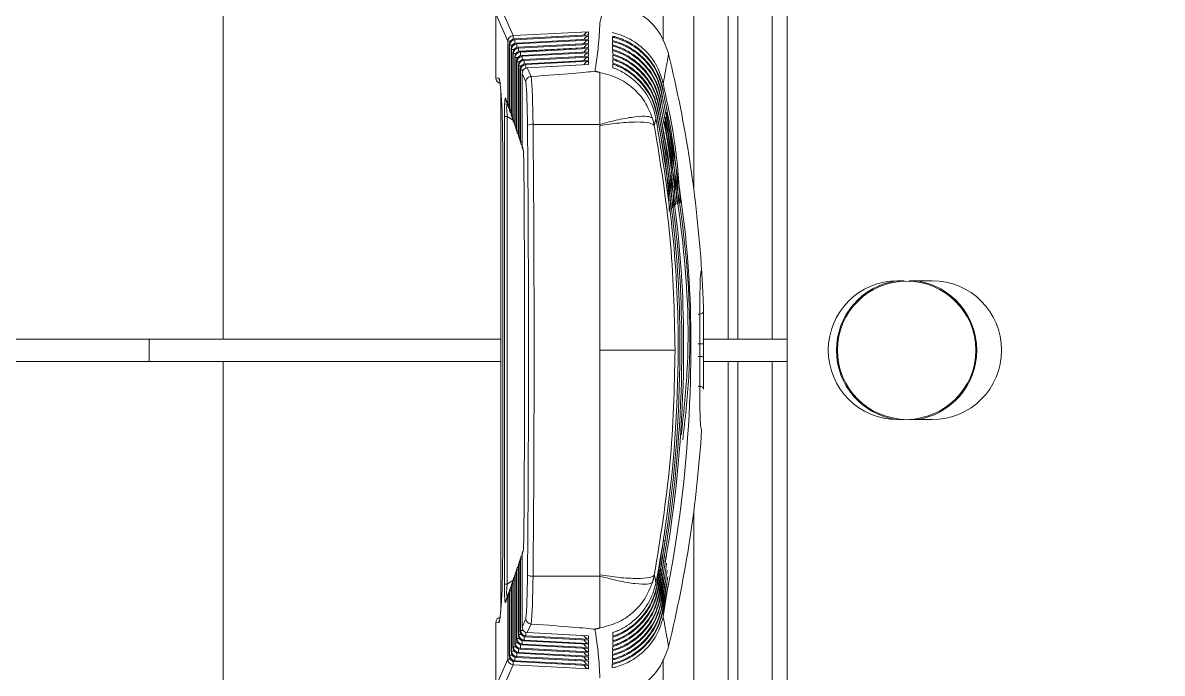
# Model space of a CAD drawing. Extents: x 11 to 120, y 2 to 94.
# Drawn here: x 88.235 to 90.286, y 39.937 to 41.108 of the extents above; entities that cross this region are included whole.
import ezdxf

# ---------------------------------------------------------------- set-up
doc = ezdxf.new("R2010")
doc.units = 0
doc.header["$MEASUREMENT"] = 0
doc.linetypes.add('SLD-Solid', pattern=[0])
doc.layers.add('OBJECT', color=7, linetype='CONTINUOUS')

msp = doc.modelspace()

# ---------------------------------------------------------------- linework, layer by layer
at = {"layer": 'OBJECT', "color": 7, "linetype": 'SLD-Solid', "lineweight": 15}
for p, q in [((88.5964, 40.5389), (88.5964, 42.4783)), ((89.4431, 40.8097), (89.4431, 42.4783)), ((89.3882, 42.3689), (89.3882, 41.0758)), ((89.505, 42.2987), (89.505, 40.5389)), ((89.5224, 40.5389), (89.5224, 41.5266)), ((89.5843, 41.5066), (89.5843, 40.5389)), ((89.6113, 39.7706), (89.6113, 41.2672)), ((89.1085, 41.0755), (89.0869, 41.1245)), ((89.0869, 41.0095), (89.0869, 41.1244)), ((89.0964, 41.1344), (89.118, 41.0854)), ((89.118, 41.0854), (89.2539, 41.0924)), ((89.2527, 41.0865), (89.1206, 41.0794)), ((89.2539, 41.0865), (89.1206, 41.0793)), ((89.1206, 41.0794), (89.1206, 41.0793)), ((89.1206, 41.0793), (89.1212, 41.0779)), ((89.1212, 41.0779), (89.2539, 41.0848)), ((89.2539, 41.0924), (89.2539, 41.0865)), ((89.2539, 41.0848), (89.2539, 41.0789)), ((89.1085, 40.9616), (89.1085, 41.0755)), ((89.1132, 41.0755), (89.1085, 41.0755)), ((89.1112, 41.0694), (89.1112, 40.9539)), ((89.1118, 41.068), (89.1112, 41.0694)), ((89.1112, 41.0694), (89.1112, 40.9539)), ((89.1112, 41.0694), (89.1112, 41.0694)), ((89.1118, 40.9521), (89.1118, 41.068)), ((89.1165, 41.068), (89.1118, 41.068)), ((89.1144, 41.062), (89.1144, 40.9444)), ((89.1151, 41.0606), (89.1144, 41.062)), ((89.1144, 41.062), (89.1144, 40.9444)), ((89.1144, 41.062), (89.1144, 41.062)), ((89.1151, 40.9426), (89.1151, 41.0606)), ((89.1197, 41.0606), (89.1151, 41.0606)), ((89.2527, 41.0789), (89.1239, 41.0719)), ((89.2539, 41.0789), (89.1239, 41.0719)), ((89.1239, 41.0719), (89.1245, 41.0705)), ((89.1239, 41.0719), (89.1239, 41.0719)), ((89.1245, 41.0705), (89.2539, 41.0772)), ((89.2527, 41.0713), (89.1272, 41.0645)), ((89.2539, 41.0713), (89.1272, 41.0644)), ((89.1272, 41.0645), (89.1272, 41.0644)), ((89.1272, 41.0644), (89.1278, 41.063)), ((89.1278, 41.063), (89.2539, 41.0696)), ((89.2527, 41.0637), (89.1304, 41.0571)), ((89.2539, 41.0637), (89.1305, 41.057)), ((89.1311, 41.0556), (89.2539, 41.0619)), ((89.2539, 41.0772), (89.2539, 41.0713)), ((89.2539, 41.0696), (89.2539, 41.0637)), ((89.2539, 41.0619), (89.2539, 41.056)), ((89.1177, 41.0545), (89.1177, 40.9349)), ((89.1183, 41.0531), (89.1177, 41.0545)), ((89.1177, 41.0545), (89.1177, 40.9349)), ((89.1177, 41.0545), (89.1177, 41.0545)), ((89.1183, 40.9331), (89.1183, 41.0531)), ((89.123, 41.0531), (89.1183, 41.0531)), ((89.121, 41.0471), (89.121, 40.9254)), ((89.1216, 41.0457), (89.121, 41.0471)), ((89.121, 41.0471), (89.121, 40.9254)), ((89.121, 41.0471), (89.121, 41.0471)), ((89.1216, 40.9235), (89.1216, 41.0457)), ((89.1263, 41.0457), (89.1216, 41.0457)), ((89.1242, 41.0397), (89.1242, 40.9158)), ((89.1243, 41.0397), (89.1242, 41.0397)), ((89.1249, 41.0382), (89.1243, 41.0397)), ((89.1243, 41.0397), (89.1243, 40.9158)), ((89.1249, 40.914), (89.1249, 41.0382)), ((89.1295, 41.0382), (89.1249, 41.0382)), ((89.1304, 41.0571), (89.1305, 41.057)), ((89.1305, 41.057), (89.1311, 41.0556)), ((89.2527, 41.0561), (89.1337, 41.0496)), ((89.2539, 41.056), (89.1337, 41.0496)), ((89.1337, 41.0496), (89.1343, 41.0481)), ((89.1337, 41.0496), (89.1337, 41.0496)), ((89.1343, 41.0481), (89.2539, 41.0543)), ((89.2527, 41.0484), (89.137, 41.0422)), ((89.2539, 41.0484), (89.137, 41.0421)), ((89.137, 41.0422), (89.137, 41.0421)), ((89.137, 41.0421), (89.1376, 41.0407)), ((89.1376, 41.0407), (89.2539, 41.0467)), ((89.2527, 41.0408), (89.1403, 41.0348)), ((89.2539, 41.0408), (89.1403, 41.0347)), ((89.1409, 41.0333), (89.2539, 41.0391)), ((89.2539, 41.0543), (89.2539, 41.0484)), ((89.2539, 41.0467), (89.2539, 41.0408)), ((89.2539, 41.0391), (89.2539, 41.0332)), ((89.1275, 41.0322), (89.1275, 40.9063)), ((89.1282, 41.0308), (89.1275, 41.0322)), ((89.1275, 41.0322), (89.1275, 40.9063)), ((89.1275, 41.0322), (89.1275, 41.0322)), ((89.1282, 40.9045), (89.1282, 41.0308)), ((89.1328, 41.0308), (89.1282, 41.0308)), ((89.1308, 41.0248), (89.1308, 40.8968)), ((89.1314, 41.0233), (89.1308, 41.0248)), ((89.1308, 41.0248), (89.1308, 40.8968)), ((89.1308, 41.0248), (89.1308, 41.0248)), ((89.1314, 40.895), (89.1314, 41.0233)), ((89.1361, 41.0233), (89.1314, 41.0233)), ((89.1403, 41.0348), (89.1403, 41.0347)), ((89.1403, 41.0347), (89.1409, 41.0333)), ((89.2527, 41.0332), (89.1435, 41.0273)), ((89.2539, 41.0332), (89.1435, 41.0273)), ((89.1435, 41.0273), (89.1503, 41.0118)), ((89.1435, 41.0273), (89.1435, 41.0273)), ((89.0869, 41.0095), (89.0923, 41.009)), ((89.0869, 41.0095), (89.0869, 41.0095)), ((89.1341, 41.0173), (89.1341, 40.8873)), ((89.1341, 41.0173), (89.1341, 40.8873)), ((89.1408, 41.0021), (89.1341, 41.0173)), ((89.1341, 41.0173), (89.1341, 41.0173)), ((89.0962, 40.9866), (89.0962, 40.0512)), ((89.1046, 40.9729), (89.1085, 40.9616)), ((89.1052, 40.9696), (89.109, 40.9584)), ((89.1053, 40.9693), (89.1053, 40.9665)), ((89.1112, 40.9616), (89.1085, 40.9616)), ((89.1025, 40.0979), (89.1025, 40.9399)), ((89.1025, 40.9399), (89.1075, 40.9399)), ((89.1075, 40.9399), (89.1075, 40.0979)), ((89.1179, 40.9331), (89.1075, 40.9399)), ((89.1112, 40.9539), (89.1118, 40.9521)), ((89.1112, 40.9539), (89.1112, 40.9539)), ((89.1117, 40.9506), (89.1123, 40.9489)), ((89.1118, 40.9521), (89.1144, 40.9521)), ((89.1144, 40.9444), (89.1151, 40.9426)), ((89.1144, 40.9444), (89.1144, 40.9444)), ((89.115, 40.9411), (89.1156, 40.9393)), ((89.1151, 40.9426), (89.1177, 40.9426)), ((89.1177, 40.9349), (89.1183, 40.9331)), ((89.1177, 40.9349), (89.1177, 40.9349)), ((89.1182, 40.9316), (89.1189, 40.9298)), ((89.1183, 40.9331), (89.121, 40.9331)), ((89.121, 40.9254), (89.1216, 40.9235)), ((89.121, 40.9254), (89.121, 40.9254)), ((89.1215, 40.9221), (89.1221, 40.9203)), ((89.1216, 40.9235), (89.1242, 40.9235)), ((89.1242, 40.9158), (89.1243, 40.9158)), ((89.1243, 40.9158), (89.1249, 40.914)), ((89.2744, 40.9256), (89.1539, 40.9256)), ((89.1248, 40.9126), (89.1254, 40.9108)), ((89.1249, 40.914), (89.1275, 40.914)), ((89.1275, 40.9063), (89.1282, 40.9045)), ((89.1275, 40.9063), (89.1275, 40.9063)), ((89.1281, 40.9031), (89.1287, 40.9013)), ((89.1282, 40.9045), (89.1308, 40.9045)), ((89.1308, 40.8968), (89.1314, 40.895)), ((89.1308, 40.8968), (89.1308, 40.8968)), ((89.1314, 40.895), (89.1341, 40.895)), ((89.0993, 40.8739), (89.0993, 40.1639)), ((89.0993, 40.8739), (89.0993, 40.1639)), ((89.0993, 40.8739), (89.0993, 40.8739)), ((89.1313, 40.8936), (89.132, 40.8917)), ((89.1341, 40.8873), (89.1357, 40.8825)), ((89.1341, 40.8873), (89.1341, 40.8873)), ((89.1346, 40.8841), (89.1363, 40.8792)), ((89.4574, 40.6623), (89.4574, 40.6623)), ((89.822, 40.6439), (89.8103, 40.6439)), ((89.8723, 40.6439), (89.8307, 40.6439)), ((89.0962, 40.5389), (88.5964, 40.5389)), ((89.6113, 40.5389), (89.5843, 40.5389)), ((88.5964, 38.5595), (88.5964, 40.4989)), ((88.5964, 40.4989), (89.0962, 40.4989)), ((89.505, 40.4989), (89.505, 38.7391)), ((89.5224, 39.5112), (89.5224, 40.4989)), ((89.5843, 40.4989), (89.5843, 39.5312)), ((89.5843, 40.4989), (89.6113, 40.4989)), ((89.8103, 40.3939), (89.822, 40.3939)), ((89.8307, 40.3939), (89.8723, 40.3939)), ((89.4574, 40.3755), (89.4574, 40.3755)), ((89.4431, 38.5595), (89.4431, 40.2281)), ((89.0993, 40.1639), (89.0993, 40.1639)), ((89.1363, 40.1586), (89.1346, 40.1538)), ((89.1287, 40.1366), (89.1281, 40.1347)), ((89.1314, 40.1428), (89.1308, 40.141)), ((89.1308, 40.141), (89.1308, 40.013)), ((89.1308, 40.141), (89.1308, 40.013)), ((89.1308, 40.141), (89.1308, 40.141)), ((89.132, 40.1461), (89.1313, 40.1442)), ((89.1314, 40.0145), (89.1314, 40.1428)), ((89.1341, 40.1428), (89.1314, 40.1428)), ((89.1341, 40.1505), (89.1357, 40.1554)), ((89.1341, 40.1505), (89.1341, 40.0205)), ((89.1341, 40.1505), (89.1341, 40.0205)), ((89.1341, 40.1505), (89.1341, 40.1505)), ((89.1221, 40.1175), (89.1215, 40.1157)), ((89.1242, 40.122), (89.1242, 39.9982)), ((89.1243, 40.122), (89.1242, 40.122)), ((89.1249, 40.1238), (89.1243, 40.122)), ((89.1243, 40.122), (89.1243, 39.9982)), ((89.1254, 40.127), (89.1248, 40.1252)), ((89.1249, 39.9996), (89.1249, 40.1238)), ((89.1275, 40.1238), (89.1249, 40.1238)), ((89.1282, 40.1333), (89.1275, 40.1315)), ((89.1275, 40.1315), (89.1275, 40.0056)), ((89.1275, 40.1315), (89.1275, 40.0056)), ((89.1275, 40.1315), (89.1275, 40.1315)), ((89.1282, 40.007), (89.1282, 40.1333)), ((89.1308, 40.1333), (89.1282, 40.1333)), ((89.1025, 40.0979), (89.1075, 40.0979)), ((89.1179, 40.1047), (89.1075, 40.0979)), ((89.1151, 40.0952), (89.1144, 40.0934)), ((89.1156, 40.0985), (89.115, 40.0967)), ((89.1151, 39.9772), (89.1151, 40.0952)), ((89.1177, 40.0952), (89.1151, 40.0952)), ((89.1183, 40.1047), (89.1177, 40.1029)), ((89.1177, 40.1029), (89.1177, 39.9833)), ((89.1177, 40.1029), (89.1177, 39.9833)), ((89.1177, 40.1029), (89.1177, 40.1029)), ((89.1189, 40.108), (89.1182, 40.1062)), ((89.1183, 39.9847), (89.1183, 40.1047)), ((89.121, 40.1047), (89.1183, 40.1047)), ((89.1216, 40.1143), (89.121, 40.1125)), ((89.121, 40.1125), (89.121, 39.9907)), ((89.121, 40.1125), (89.121, 39.9907)), ((89.121, 40.1125), (89.121, 40.1125)), ((89.1216, 39.9921), (89.1216, 40.1143)), ((89.1242, 40.1143), (89.1216, 40.1143)), ((89.2744, 40.1122), (89.1539, 40.1122)), ((89.1046, 40.0649), (89.1085, 40.0762)), ((89.109, 40.0794), (89.1052, 40.0682)), ((89.1085, 39.9624), (89.1085, 40.0762)), ((89.1085, 40.0762), (89.1112, 40.0762)), ((89.1118, 40.0857), (89.1112, 40.0839)), ((89.1112, 40.0839), (89.1112, 39.9684)), ((89.1112, 40.0839), (89.1112, 39.9684)), ((89.1112, 40.0839), (89.1112, 40.0839)), ((89.1123, 40.0889), (89.1117, 40.0872)), ((89.1118, 39.9698), (89.1118, 40.0857)), ((89.1144, 40.0857), (89.1118, 40.0857)), ((89.1144, 40.0934), (89.1144, 39.9758)), ((89.1144, 40.0934), (89.1144, 39.9758)), ((89.1144, 40.0934), (89.1144, 40.0934)), ((89.1408, 40.0357), (89.1341, 40.0205)), ((89.0869, 40.0283), (89.0923, 40.0288)), ((89.0869, 40.0283), (89.0869, 39.9134)), ((89.0869, 40.0283), (89.0869, 40.0283)), ((89.1308, 40.013), (89.1314, 40.0145)), ((89.1308, 40.013), (89.1308, 40.013)), ((89.1314, 40.0145), (89.1361, 40.0145)), ((89.1341, 40.0205), (89.1341, 40.0205)), ((89.1435, 40.0105), (89.1503, 40.026)), ((89.121, 39.9907), (89.1216, 39.9921)), ((89.1216, 39.9921), (89.1263, 39.9921)), ((89.1242, 39.9982), (89.1243, 39.9982)), ((89.1243, 39.9982), (89.1249, 39.9996)), ((89.1249, 39.9996), (89.1295, 39.9996)), ((89.1275, 40.0056), (89.1282, 40.007)), ((89.1275, 40.0056), (89.1275, 40.0056)), ((89.1282, 40.007), (89.1328, 40.007)), ((89.1376, 39.9971), (89.137, 39.9957)), ((89.137, 39.9957), (89.2539, 39.9894)), ((89.137, 39.9957), (89.137, 39.9956)), ((89.137, 39.9956), (89.2527, 39.9894)), ((89.2539, 39.9911), (89.1376, 39.9971)), ((89.1409, 40.0045), (89.1403, 40.0031)), ((89.1403, 40.0031), (89.2539, 39.997)), ((89.1403, 40.0031), (89.1403, 40.003)), ((89.1403, 40.003), (89.2527, 39.997)), ((89.2539, 39.9987), (89.1409, 40.0045)), ((89.1435, 40.0105), (89.2527, 40.0046)), ((89.1435, 40.0105), (89.2539, 40.0046)), ((89.1435, 40.0105), (89.1435, 40.0105)), ((89.2539, 40.0046), (89.2539, 39.9987)), ((89.2539, 39.997), (89.2539, 39.9911)), ((89.1144, 39.9758), (89.1151, 39.9772)), ((89.1144, 39.9758), (89.1144, 39.9758)), ((89.1151, 39.9772), (89.1197, 39.9772)), ((89.1177, 39.9833), (89.1183, 39.9847)), ((89.1177, 39.9833), (89.1177, 39.9833)), ((89.1183, 39.9847), (89.123, 39.9847)), ((89.121, 39.9907), (89.121, 39.9907)), ((89.1278, 39.9748), (89.1272, 39.9734)), ((89.1272, 39.9734), (89.2539, 39.9665)), ((89.1272, 39.9734), (89.1272, 39.9733)), ((89.1272, 39.9733), (89.2527, 39.9665)), ((89.2539, 39.9683), (89.1278, 39.9748)), ((89.1305, 39.9808), (89.1304, 39.9807)), ((89.1304, 39.9807), (89.2527, 39.9741)), ((89.1311, 39.9822), (89.1305, 39.9808)), ((89.1305, 39.9808), (89.2539, 39.9742)), ((89.2539, 39.9759), (89.1311, 39.9822)), ((89.1343, 39.9897), (89.1337, 39.9882)), ((89.1337, 39.9882), (89.2527, 39.9818)), ((89.1337, 39.9882), (89.2539, 39.9818)), ((89.1337, 39.9882), (89.1337, 39.9882)), ((89.2539, 39.9835), (89.1343, 39.9897)), ((89.2539, 39.9894), (89.2539, 39.9835)), ((89.2539, 39.9818), (89.2539, 39.9759)), ((89.2539, 39.9742), (89.2539, 39.9683)), ((89.1085, 39.9624), (89.0869, 39.9133)), ((89.0964, 39.9034), (89.118, 39.9524)), ((89.1085, 39.9624), (89.1132, 39.9624)), ((89.1112, 39.9684), (89.1118, 39.9698)), ((89.1112, 39.9684), (89.1112, 39.9684)), ((89.1118, 39.9698), (89.1165, 39.9698)), ((89.2539, 39.9454), (89.118, 39.9524)), ((89.1212, 39.9599), (89.1206, 39.9585)), ((89.1206, 39.9585), (89.2539, 39.9513)), ((89.1206, 39.9585), (89.1206, 39.9584)), ((89.1206, 39.9584), (89.2527, 39.9513)), ((89.2539, 39.953), (89.1212, 39.9599)), ((89.1245, 39.9673), (89.1239, 39.9659)), ((89.1239, 39.9659), (89.2527, 39.9589)), ((89.1239, 39.9659), (89.2539, 39.9589)), ((89.1239, 39.9659), (89.1239, 39.9659)), ((89.2539, 39.9606), (89.1245, 39.9673)), ((89.2539, 39.9665), (89.2539, 39.9606)), ((89.2539, 39.9589), (89.2539, 39.953)), ((89.2539, 39.9513), (89.2539, 39.9454)), ((89.3882, 39.9622), (89.3882, 38.6689))]:
    msp.add_line(p, q, dxfattribs=at)
at = {"layer": 'OBJECT', "color": 7, "linetype": 'SLD-Solid', "lineweight": 15, "flags": 128}
for points in [[(89.1311, 41.0556), (89.1311, 41.0552), (89.1311, 41.0545), (89.1311, 41.0535), (89.1312, 41.0523), (89.1313, 41.0508), (89.1313, 41.0492), (89.1313, 41.0492)], [(89.1343, 41.0481), (89.1344, 41.0478), (89.1344, 41.0471), (89.1344, 41.0461), (89.1345, 41.0449), (89.1345, 41.0434), (89.1346, 41.0418), (89.1346, 41.0418)], [(89.1376, 41.0407), (89.1376, 41.0403), (89.1377, 41.0396), (89.1377, 41.0386), (89.1377, 41.0374), (89.1378, 41.036), (89.1379, 41.0343), (89.1379, 41.0343)], [(89.1409, 41.0333), (89.1409, 41.0329), (89.1409, 41.0322), (89.141, 41.0312), (89.141, 41.03), (89.1411, 41.0285), (89.1412, 41.0269), (89.1412, 41.0269)], [(89.1343, 39.9897), (89.1344, 39.99), (89.1344, 39.9907), (89.1344, 39.9917), (89.1345, 39.993), (89.1345, 39.9944), (89.1346, 39.996), (89.1346, 39.996)], [(89.1376, 39.9971), (89.1376, 39.9975), (89.1377, 39.9982), (89.1377, 39.9992), (89.1377, 40.0004), (89.1378, 40.0019), (89.1379, 40.0035), (89.1379, 40.0035)], [(89.1409, 40.0045), (89.1409, 40.0049), (89.1409, 40.0056), (89.141, 40.0066), (89.141, 40.0078), (89.1411, 40.0093), (89.1412, 40.0109), (89.1412, 40.0109)], [(89.1311, 39.9822), (89.1311, 39.9826), (89.1311, 39.9833), (89.1311, 39.9843), (89.1312, 39.9855), (89.1313, 39.987), (89.1313, 39.9886), (89.1313, 39.9886)]]:
    msp.add_lwpolyline(points, dxfattribs=at)
at = {"layer": 'OBJECT', "color": 7, "linetype": 'SLD-Solid', "lineweight": 15}
msp.add_circle((89.8263, 40.5189), 0.1245, dxfattribs=at)
for centre, radius, start, end in [((90.9113, 40.5189), 1.5, 209.9264, 65.3757), ((89.1185, 41.0754), 0.01, 93.2338, 179.4221), ((89.1212, 41.0694), 0.01, 93.0837, 180), ((89.1212, 41.0693), 0.01, 93.2338, 179.4221), ((89.341, 41.0912), 0.2231, 181.5039, 183.1491), ((89.1218, 41.0679), 0.01, 93.2338, 179.4221), ((89.1244, 41.062), 0.01, 93.0837, 180), ((89.1245, 41.0619), 0.01, 93.2338, 179.4221), ((89.1251, 41.0605), 0.01, 93.2338, 179.4221), ((89.1277, 41.0545), 0.01, 93.0837, 180), ((89.1277, 41.0544), 0.01, 93.2338, 179.4221), ((89.1284, 41.053), 0.01, 93.2338, 179.4221), ((89.4047, 41.0862), 0.2836, 181.6796, 182.9724), ((89.4078, 41.0788), 0.2834, 181.6793, 182.9716), ((89.4108, 41.0713), 0.2831, 181.6791, 182.9707), ((89.131, 41.0471), 0.01, 93.0837, 180), ((89.131, 41.047), 0.01, 93.2338, 179.4221), ((89.1316, 41.0456), 0.01, 93.2338, 179.4221), ((89.1342, 41.0397), 0.01, 93.0837, 180), ((89.1343, 41.0396), 0.01, 93.2338, 179.4221), ((89.1349, 41.0381), 0.01, 93.2338, 179.4221), ((89.1375, 41.0322), 0.01, 93.0837, 180), ((89.1376, 41.0321), 0.01, 93.2338, 179.4221), ((89.1382, 41.0307), 0.01, 93.2338, 179.4221), ((87.2119, 40.5189), 2.25, 3.6537, 13.7101), ((89.1408, 41.0248), 0.01, 93.0837, 180), ((89.1408, 41.0247), 0.01, 93.2338, 179.4221), ((89.1415, 41.0232), 0.01, 93.2338, 179.4221), ((89.1441, 41.0173), 0.01, 93.0837, 180), ((89.1441, 41.0172), 0.01, 93.2338, 179.4221), ((89.0969, 41.0095), 0.01, 180, 265), ((89.1023, 41.009), 0.01, 179.9798, 217.6308), ((89.4512, 40.9441), 0.3487, 176.0429, 180.6963), ((89.1144, 40.9728), 0.00975, 179.5273, 198.9784), ((89.1183, 40.9616), 0.00975, 179.5273, 198.9784), ((89.1185, 40.9616), 0.01, 198.9828, 222.7995), ((89.1212, 40.9539), 0.01, 180, 198.9828), ((89.1209, 40.9538), 0.00975, 179.5273, 198.9784), ((89.1215, 40.952), 0.00975, 179.5273, 198.9784), ((89.1218, 40.9521), 0.01, 198.9828, 222.774), ((89.1244, 40.9444), 0.01, 180, 198.9828), ((89.1242, 40.9443), 0.00975, 179.5273, 198.9784), ((89.1248, 40.9425), 0.00975, 179.5273, 198.9784), ((89.125, 40.9426), 0.01, 198.9828, 222.7486), ((89.1277, 40.9349), 0.01, 180, 198.9828), ((89.1275, 40.9348), 0.00975, 179.5273, 198.9784), ((89.1281, 40.933), 0.00975, 179.5273, 198.9784), ((89.1283, 40.9331), 0.01, 198.9828, 222.7231), ((89.131, 40.9254), 0.01, 180, 198.9828), ((89.1307, 40.9253), 0.00975, 179.5273, 198.9784), ((89.1314, 40.9235), 0.00975, 179.5273, 198.9784), ((89.1316, 40.9235), 0.01, 198.9828, 222.6976), ((89.1342, 40.9158), 0.01, 180, 198.9828), ((89.134, 40.9158), 0.00975, 179.5273, 198.9784), ((89.1518, 40.9087), 0.0171, 82.976, 117.5437), ((89.1346, 40.9139), 0.00975, 179.5273, 198.9784), ((89.1349, 40.914), 0.01, 198.9828, 222.6721), ((89.1375, 40.9063), 0.01, 180, 198.9828), ((89.1373, 40.9062), 0.00975, 179.5273, 198.9784), ((89.1379, 40.9044), 0.00975, 179.5273, 198.9784), ((89.1381, 40.9045), 0.01, 198.9828, 222.6466), ((89.1408, 40.8968), 0.01, 180, 198.9828), ((89.1406, 40.8967), 0.00975, 179.5273, 198.9784), ((89.1412, 40.8949), 0.00975, 179.5273, 198.9784), ((89.1414, 40.895), 0.01, 198.9828, 222.6211), ((89.1441, 40.8873), 0.01, 180, 198.9828), ((89.1438, 40.8872), 0.00975, 179.5273, 198.9784), ((89.1455, 40.8824), 0.00975, 179.5273, 198.9784), ((89.8103, 40.5189), 0.125, 90, 270), ((89.8263, 40.5189), 0.1263, 98.4067, 261.5933), ((89.8263, 40.5189), 0.1263, 278.3307, 81.6693), ((89.8723, 40.5189), 0.125, 270, 90), ((87.2119, 40.5189), 2.25, 346.2899, 356.3463), ((89.1455, 40.1554), 0.00975, 161.0216, 180.4727), ((89.1379, 40.1334), 0.00975, 161.0216, 180.4727), ((89.1381, 40.1333), 0.01, 137.3534, 161.0172), ((89.1408, 40.141), 0.01, 161.0172, 180), ((89.1406, 40.1411), 0.00975, 161.0216, 180.4727), ((89.1412, 40.1429), 0.00975, 161.0216, 180.4727), ((89.1414, 40.1428), 0.01, 137.3789, 161.0172), ((89.1441, 40.1505), 0.01, 161.0172, 180), ((89.1438, 40.1506), 0.00975, 161.0216, 180.4727), ((89.131, 40.1125), 0.01, 161.0172, 180), ((89.1307, 40.1125), 0.00975, 161.0216, 180.4727), ((89.1314, 40.1143), 0.00975, 161.0216, 180.4727), ((89.1316, 40.1143), 0.01, 137.3024, 161.0172), ((89.1342, 40.122), 0.01, 161.0172, 180), ((89.134, 40.122), 0.00975, 161.0216, 180.4727), ((89.1346, 40.1239), 0.00975, 161.0216, 180.4727), ((89.1349, 40.1238), 0.01, 137.3279, 161.0172), ((89.1375, 40.1315), 0.01, 161.0172, 180), ((89.1373, 40.1316), 0.00975, 161.0216, 180.4727), ((89.1244, 40.0934), 0.01, 161.0172, 180), ((89.1242, 40.0935), 0.00975, 161.0216, 180.4727), ((89.1248, 40.0953), 0.00975, 161.0216, 180.4727), ((89.125, 40.0952), 0.01, 137.2514, 161.0172), ((89.1277, 40.1029), 0.01, 161.0172, 180), ((89.1275, 40.103), 0.00975, 161.0216, 180.4727), ((89.1281, 40.1048), 0.00975, 161.0216, 180.4727), ((89.1283, 40.1047), 0.01, 137.2769, 161.0172), ((89.1518, 40.1292), 0.0171, 242.4563, 277.024), ((89.1183, 40.0763), 0.00975, 161.0216, 180.4727), ((89.1185, 40.0762), 0.01, 137.2005, 161.0172), ((89.1212, 40.0839), 0.01, 161.0172, 180), ((89.1209, 40.084), 0.00975, 161.0216, 180.4727), ((89.1215, 40.0858), 0.00975, 161.0216, 180.4727), ((89.1218, 40.0857), 0.01, 137.226, 161.0172), ((89.1144, 40.065), 0.00975, 161.0216, 180.4727), ((89.0969, 40.0283), 0.01, 95, 180), ((89.1023, 40.0288), 0.01, 142.3692, 180.0202), ((89.1408, 40.013), 0.01, 180, 266.9163), ((89.1408, 40.0131), 0.01, 180.5779, 266.7662), ((89.1415, 40.0146), 0.01, 180.5779, 266.7662), ((89.1441, 40.0205), 0.01, 180, 266.9163), ((89.1441, 40.0206), 0.01, 180.5779, 266.7662), ((89.1316, 39.9922), 0.01, 180.5779, 266.7662), ((89.1342, 39.9982), 0.01, 180, 266.9163), ((89.1343, 39.9983), 0.01, 180.5779, 266.7662), ((89.1349, 39.9997), 0.01, 180.5779, 266.7662), ((89.1375, 40.0056), 0.01, 180, 266.9163), ((89.1376, 40.0057), 0.01, 180.5779, 266.7662), ((89.1382, 40.0071), 0.01, 180.5779, 266.7662), ((89.1244, 39.9758), 0.01, 180, 266.9163), ((89.1245, 39.9759), 0.01, 180.5779, 266.7662), ((89.1251, 39.9773), 0.01, 180.5779, 266.7662), ((89.1277, 39.9833), 0.01, 180, 266.9163), ((89.1277, 39.9834), 0.01, 180.5779, 266.7662), ((89.1284, 39.9848), 0.01, 180.5779, 266.7662), ((89.131, 39.9907), 0.01, 180, 266.9163), ((89.131, 39.9908), 0.01, 180.5779, 266.7662), ((89.4078, 39.959), 0.2834, 177.0284, 178.3207), ((89.4108, 39.9665), 0.2831, 177.0293, 178.3209), ((89.1185, 39.9625), 0.01, 180.5779, 266.7662), ((89.1212, 39.9684), 0.01, 180, 266.9163), ((89.1212, 39.9685), 0.01, 180.5779, 266.7662), ((89.1218, 39.9699), 0.01, 180.5779, 266.7662), ((89.4016, 39.9441), 0.2838, 177.0268, 178.3202), ((89.4047, 39.9516), 0.2836, 177.0276, 178.3204)]:
    msp.add_arc(centre, radius, start, end, dxfattribs=at)
for centre, major_axis, ratio, start_param, end_param in [((87.2119, 41.6373), (0, 2.3412), 0.904333, 4.484542, 4.500054), ((89.2544, 41.0825), (0.00731, 0.0077), 0.885668, 0.872583, 1.900342), ((89.2544, 41.0749), (0.00731, 0.0077), 0.885668, 0.872583, 1.900342), ((89.2544, 41.0673), (0.00731, 0.0077), 0.885668, 0.872583, 1.900342), ((89.2544, 41.0596), (0.00731, 0.0077), 0.885668, 0.872583, 1.900342), ((89.2544, 41.052), (0.00731, 0.0077), 0.885668, 0.872583, 1.900342), ((89.2544, 41.0444), (0.00731, 0.0077), 0.885668, 0.872583, 1.900342), ((89.2544, 41.0368), (0.00731, 0.0077), 0.885668, 0.872583, 1.900342), ((89.2544, 41.0292), (0.00731, 0.0077), 0.885668, 0.872583, 1.900342), ((86.9847, 40.9039), (2.2897, 0.1191), 0.00637, 5.952606, 6.193719), ((89.0922, 40.8735), (0, 0.1355), 0.052561, 4.715395, 6.278595), ((89.1382, 40.9039), (0, 0.11), 0.052802, 4.894143, 5.815677), ((89.1482, 40.9039), (0, 0.12), 0.048402, 4.894143, 5.830764), ((89.105, 40.9252), (-0.0008, 0.0482), 0.049658, 6.132152, 7.543678), ((89.115, 40.9252), (-0.0068, 0.04), 0.131783, 0.235307, 0.687541), ((89.115, 40.9252), (-0.0068, 0.04), 0.131783, 0.687541, 1.17247), ((89.0275, 40.5189), (0, 2.24), 0.052802, 4.530635, 4.894143), ((89.0375, 40.5189), (0, 2.25), 0.052568, 4.530635, 4.894143), ((89.0241, 40.5189), (0, 2.1693), 0.052827, 4.557874, 4.866904), ((89.4687, 40.5189), (0, 0.1429), 0.054262, 1.485384, 1.656209), ((89.0922, 40.1643), (0, 0.1355), 0.052561, 3.146183, 4.709383), ((89.105, 40.1126), (0.0008, 0.0482), 0.049658, 1.8811, 3.292626), ((89.115, 40.1126), (0.0068, 0.04), 0.131783, 1.969122, 2.906286), ((89.1382, 40.1339), (0, 0.11), 0.052802, 3.609101, 4.530635), ((89.1482, 40.1339), (0, 0.12), 0.048402, 3.594014, 4.530635), ((86.9847, 40.1339), (2.2897, -0.1191), 0.00637, 0.089466, 0.33058), ((89.2544, 40.0086), (-0.00731, 0.0077), 0.885668, 1.241251, 2.26901), ((89.2544, 40.001), (-0.00731, 0.0077), 0.885668, 1.241251, 2.26901), ((89.2544, 39.9934), (-0.00731, 0.0077), 0.885668, 1.241251, 2.26901), ((89.2544, 39.9858), (-0.00731, 0.0077), 0.885668, 1.241251, 2.26901), ((89.2544, 39.9782), (-0.00731, 0.0077), 0.885668, 1.241251, 2.26901), ((89.2544, 39.9705), (-0.00731, 0.0077), 0.885668, 1.241251, 2.26901), ((89.2544, 39.9629), (-0.00731, 0.0077), 0.885668, 1.241251, 2.26901), ((89.2544, 39.9553), (-0.00731, 0.0077), 0.885668, 1.241251, 2.26901)]:
    msp.add_ellipse(centre, major_axis=major_axis, ratio=ratio, start_param=start_param, end_param=end_param, dxfattribs=at)
for points, knots in [([(89.2816, 41.1439), (89.2951, 41.1425), (89.322, 41.1398), (89.3577, 41.119), (89.3851, 41.0893), (89.3936, 41.0644), (89.3978, 41.0524)], [0, 0, 0, 0, 0.253584, 0.507165, 0.760847, 1, 1, 1, 1]), ([(89.2653, 41.0212), (89.2654, 41.0219), (89.266, 41.0255), (89.2682, 41.0402), (89.2722, 41.0687), (89.2736, 41.0942), (89.2744, 41.1085)], [0, 0, 0, 0, 0.024148, 0.120739, 0.507103, 1, 1, 1, 1]), ([(89.2965, 41.0908), (89.2992, 41.0901), (89.3083, 41.0879), (89.3297, 41.0797), (89.3573, 41.0599), (89.379, 41.0301), (89.3854, 41.0083), (89.3881, 40.9994)], [0, 0, 0, 0, 0.059775, 0.207161, 0.501412, 0.795934, 1, 1, 1, 1]), ([(89.3868, 40.993), (89.3851, 40.9994), (89.3798, 41.019), (89.3614, 41.0482), (89.3333, 41.0711), (89.3102, 41.0811), (89.2992, 41.0839), (89.2966, 41.0845)], [0, 0, 0, 0, 0.148503, 0.448596, 0.748256, 0.940444, 1, 1, 1, 1]), ([(89.2967, 41.0827), (89.2993, 41.0821), (89.3083, 41.0798), (89.3295, 41.0712), (89.3569, 41.0511), (89.3779, 41.0213), (89.3841, 40.9999), (89.3865, 40.9914)], [0, 0, 0, 0, 0.059495, 0.208459, 0.505892, 0.803608, 1, 1, 1, 1]), ([(89.2968, 41.0765), (89.2968, 41.0774), (89.2967, 41.0794), (89.2967, 41.0815), (89.2967, 41.0827)], [0, 0, 0, 0, 0.412528, 1, 1, 1, 1]), ([(89.3852, 40.985), (89.3835, 40.9914), (89.3783, 41.011), (89.36, 41.0403), (89.3323, 41.063), (89.3098, 41.073), (89.2994, 41.0758), (89.2968, 41.0765)], [0, 0, 0, 0, 0.150136, 0.453531, 0.756488, 0.940721, 1, 1, 1, 1]), ([(89.2968, 41.0747), (89.2994, 41.074), (89.3084, 41.0716), (89.3294, 41.0627), (89.3565, 41.0422), (89.3768, 41.0124), (89.3826, 40.9914), (89.3849, 40.9833)], [0, 0, 0, 0, 0.059218, 0.209832, 0.510595, 0.811653, 1, 1, 1, 1]), ([(89.297, 41.0684), (89.2969, 41.0693), (89.2969, 41.0714), (89.2969, 41.0735), (89.2968, 41.0747)], [0, 0, 0, 0, 0.412497, 1, 1, 1, 1]), ([(89.3836, 40.977), (89.3819, 40.9834), (89.3767, 41.003), (89.3586, 41.0324), (89.3313, 41.0549), (89.3094, 41.0648), (89.2995, 41.0677), (89.297, 41.0684)], [0, 0, 0, 0, 0.151845, 0.458695, 0.765103, 0.940995, 1, 1, 1, 1]), ([(89.297, 41.0666), (89.2995, 41.0659), (89.3084, 41.0633), (89.3292, 41.0541), (89.356, 41.0332), (89.3756, 41.0036), (89.3812, 40.983), (89.3833, 40.9753)], [0, 0, 0, 0, 0.058943, 0.211285, 0.515535, 0.820092, 1, 1, 1, 1]), ([(89.2971, 41.0603), (89.2971, 41.0612), (89.2971, 41.0633), (89.297, 41.0654), (89.297, 41.0666)], [0, 0, 0, 0, 0.412464, 1, 1, 1, 1]), ([(89.382, 40.9689), (89.3803, 40.9754), (89.3752, 40.995), (89.3571, 41.0245), (89.3303, 41.0468), (89.309, 41.0567), (89.2996, 41.0595), (89.2971, 41.0603)], [0, 0, 0, 0, 0.153635, 0.464106, 0.774128, 0.941266, 1, 1, 1, 1]), ([(89.2971, 41.0585), (89.2996, 41.0577), (89.3084, 41.055), (89.3291, 41.0455), (89.3555, 41.0242), (89.3744, 40.9947), (89.3797, 40.9745), (89.3816, 40.9673)], [0, 0, 0, 0, 0.058671, 0.212823, 0.520728, 0.828954, 1, 1, 1, 1]), ([(89.2973, 41.0521), (89.2973, 41.053), (89.2972, 41.0551), (89.2972, 41.0572), (89.2971, 41.0585)], [0, 0, 0, 0, 0.41243, 1, 1, 1, 1]), ([(89.3803, 40.9609), (89.3786, 40.9674), (89.3736, 40.987), (89.3556, 41.0166), (89.3292, 41.0386), (89.3085, 41.0485), (89.2997, 41.0513), (89.2973, 41.0521)], [0, 0, 0, 0, 0.155511, 0.469779, 0.783591, 0.941534, 1, 1, 1, 1]), ([(89.2973, 41.0503), (89.2997, 41.0495), (89.3084, 41.0467), (89.3289, 41.0369), (89.355, 41.0151), (89.3731, 40.9857), (89.3782, 40.966), (89.3799, 40.9593)], [0, 0, 0, 0, 0.058402, 0.214452, 0.526193, 0.838268, 1, 1, 1, 1]), ([(89.2974, 41.0439), (89.2974, 41.0448), (89.2974, 41.0469), (89.2973, 41.049), (89.2973, 41.0503)], [0, 0, 0, 0, 0.412394, 1, 1, 1, 1]), ([(89.3786, 40.9529), (89.3769, 40.9594), (89.372, 40.979), (89.3541, 41.0086), (89.3282, 41.0305), (89.3081, 41.0403), (89.2998, 41.0431), (89.2974, 41.0439)], [0, 0, 0, 0, 0.157481, 0.475733, 0.793524, 0.941799, 1, 1, 1, 1]), ([(89.2975, 41.0421), (89.2998, 41.0413), (89.3085, 41.0383), (89.3287, 41.0282), (89.3545, 41.006), (89.3718, 40.9768), (89.3767, 40.9575), (89.3782, 40.9513)], [0, 0, 0, 0, 0.058136, 0.216179, 0.531949, 0.848067, 1, 1, 1, 1]), ([(89.2976, 41.0357), (89.2976, 41.0365), (89.2975, 41.0387), (89.2975, 41.0408), (89.2975, 41.0421)], [0, 0, 0, 0, 0.412356, 1, 1, 1, 1]), ([(89.3978, 41.0522), (89.396, 41.0419), (89.3929, 41.0243), (89.3895, 41.0067), (89.3881, 40.9994)], [0, 0, 0, 0, 0.581449, 1, 1, 1, 1]), ([(89.3769, 40.9449), (89.3752, 40.9514), (89.3703, 40.9711), (89.3526, 41.0007), (89.3271, 41.0223), (89.3076, 41.032), (89.2999, 41.0348), (89.2976, 41.0357)], [0, 0, 0, 0, 0.159551, 0.48199, 0.803962, 0.942061, 1, 1, 1, 1]), ([(89.2976, 41.0338), (89.2999, 41.033), (89.3085, 41.0299), (89.3286, 41.0195), (89.354, 40.9969), (89.3705, 40.9678), (89.3751, 40.949), (89.3765, 40.9433)], [0, 0, 0, 0, 0.057873, 0.218011, 0.538018, 0.858388, 1, 1, 1, 1]), ([(89.2978, 41.0273), (89.2977, 41.0282), (89.2977, 41.0304), (89.2977, 41.0325), (89.2976, 41.0338)], [0, 0, 0, 0, 0.412316, 1, 1, 1, 1]), ([(89.3751, 40.9369), (89.3735, 40.9434), (89.3687, 40.9631), (89.351, 40.9928), (89.326, 41.0141), (89.3072, 41.0238), (89.3, 41.0265), (89.2978, 41.0273)], [0, 0, 0, 0, 0.161729, 0.488573, 0.814943, 0.942319, 1, 1, 1, 1]), ([(89.1503, 41.0118), (89.1492, 41.0116), (89.147, 41.0113), (89.1441, 41.0095), (89.142, 41.0069), (89.141, 41.0044), (89.1408, 41.0027), (89.1408, 41.0022), (89.1408, 41.0021)], [0, 0, 0, 0, 0.219281, 0.438507, 0.659241, 0.882986, 0.98583, 1, 1, 1, 1]), ([(89.3881, 40.9994), (89.3895, 40.9928), (89.3965, 40.9603), (89.4114, 40.8892), (89.4163, 40.8234), (89.4192, 40.7843)], [0, 0, 0, 0, 0.091948, 0.459795, 1, 1, 1, 1]), ([(89.3849, 40.9833), (89.3863, 40.9768), (89.3931, 40.9442), (89.4067, 40.8776), (89.4109, 40.8165), (89.4133, 40.782)], [0, 0, 0, 0, 0.098265, 0.491386, 1, 1, 1, 1]), ([(89.3865, 40.9914), (89.3879, 40.9848), (89.3948, 40.9522), (89.4091, 40.8835), (89.4136, 40.8201), (89.4162, 40.7834)], [0, 0, 0, 0, 0.095111, 0.475612, 1, 1, 1, 1]), ([(89.3799, 40.9593), (89.3812, 40.9528), (89.3877, 40.9201), (89.3997, 40.8592), (89.403, 40.804), (89.4047, 40.7754)], [0, 0, 0, 0, 0.10768, 0.538467, 1, 1, 1, 1]), ([(89.3803, 40.0769), (89.3816, 40.0834), (89.3882, 40.1161), (89.4124, 40.2543), (89.4297, 40.4656), (89.4201, 40.7293), (89.3936, 40.8834), (89.3803, 40.9609)], [0, 0, 0, 0, 0.022484, 0.112433, 0.473117, 0.735079, 1, 1, 1, 1]), ([(89.3816, 40.9673), (89.3829, 40.9608), (89.3896, 40.9281), (89.4021, 40.8655), (89.4056, 40.8084), (89.4075, 40.778)], [0, 0, 0, 0, 0.10455, 0.522813, 1, 1, 1, 1]), ([(89.3833, 40.9753), (89.3846, 40.9688), (89.3913, 40.9362), (89.4044, 40.8716), (89.4082, 40.8126), (89.4104, 40.7802)], [0, 0, 0, 0, 0.101412, 0.50712, 1, 1, 1, 1]), ([(89.2744, 40.9256), (89.2856, 40.9286), (89.3086, 40.9347), (89.3389, 40.9398), (89.3614, 40.9409), (89.3664, 40.9381), (89.3688, 40.9368)], [0, 0, 0, 0, 0.241561, 0.5, 0.758439, 1, 1, 1, 1]), ([(89.3751, 40.1009), (89.3764, 40.1075), (89.3826, 40.1402), (89.4054, 40.2787), (89.4198, 40.4822), (89.4093, 40.7293), (89.3865, 40.8675), (89.3751, 40.9369)], [0, 0, 0, 0, 0.023792, 0.118973, 0.500646, 0.749188, 1, 1, 1, 1]), ([(89.3765, 40.9433), (89.3778, 40.9367), (89.384, 40.904), (89.3951, 40.8464), (89.3979, 40.7946), (89.3992, 40.7694)], [0, 0, 0, 0, 0.113918, 0.569662, 1, 1, 1, 1]), ([(89.3769, 40.0929), (89.3781, 40.0994), (89.3845, 40.1322), (89.4077, 40.2705), (89.4231, 40.4767), (89.4129, 40.7293), (89.3889, 40.8728), (89.3769, 40.9449)], [0, 0, 0, 0, 0.023339, 0.11671, 0.491124, 0.744318, 1, 1, 1, 1]), ([(89.3782, 40.9513), (89.3795, 40.9448), (89.3859, 40.912), (89.3974, 40.8529), (89.4004, 40.7994), (89.402, 40.7726)], [0, 0, 0, 0, 0.110803, 0.554083, 1, 1, 1, 1]), ([(89.3786, 40.0849), (89.3799, 40.0914), (89.3863, 40.1241), (89.4101, 40.2624), (89.4264, 40.4712), (89.4165, 40.7293), (89.3913, 40.8781), (89.3786, 40.9529)], [0, 0, 0, 0, 0.022904, 0.114532, 0.481954, 0.739618, 1, 1, 1, 1]), ([(89.3868, 40.0448), (89.3882, 40.0514), (89.3952, 40.084), (89.4213, 40.2218), (89.4424, 40.4435), (89.4357, 40.7139), (89.407, 40.8741), (89.3939, 40.9472)], [0, 0, 0, 0, 0.022015, 0.110089, 0.463247, 0.755017, 1, 1, 1, 1]), ([(89.4234, 40.3573), (89.4276, 40.395), (89.4413, 40.5179), (89.4311, 40.7139), (89.4044, 40.8686), (89.3923, 40.9388)], [0, 0, 0, 0, 0.194471, 0.634142, 1, 1, 1, 1]), ([(89.2744, 40.9232), (89.2861, 40.925), (89.3105, 40.9287), (89.3423, 40.9304), (89.3654, 40.9289), (89.37, 40.9253), (89.3722, 40.9236)], [0, 0, 0, 0, 0.24117, 0.5, 0.75883, 1, 1, 1, 1]), ([(89.3722, 40.9236), (89.383, 40.8571), (89.4049, 40.723), (89.4081, 40.5873), (89.4097, 40.5189)], [0, 0, 0, 0, 0.496376, 1, 1, 1, 1]), ([(89.4208, 40.3666), (89.4248, 40.4039), (89.4378, 40.5238), (89.4275, 40.7138), (89.4021, 40.863), (89.3907, 40.9305)], [0, 0, 0, 0, 0.198589, 0.637924, 1, 1, 1, 1]), ([(89.1357, 40.8825), (89.1359, 40.8815), (89.1364, 40.8796), (89.1368, 40.8723), (89.1372, 40.8629), (89.1373, 40.856), (89.1373, 40.8528)], [0, 0, 0, 0, 0.261879, 0.524407, 0.77642, 1, 1, 1, 1]), ([(89.4574, 40.3755), (89.4566, 40.377), (89.4551, 40.3801), (89.4543, 40.4045), (89.4542, 40.4405), (89.4544, 40.4857), (89.4544, 40.5348), (89.4543, 40.5821), (89.4542, 40.6223), (89.4548, 40.6506), (89.456, 40.6614), (89.4571, 40.6621), (89.4574, 40.6623)], [0, 0, 0, 0, 0.106547, 0.213092, 0.319763, 0.426916, 0.534499, 0.642267, 0.74996, 0.857311, 0.964156, 1, 1, 1, 1]), ([(89.4574, 40.6623), (89.4575, 40.6607), (89.4577, 40.6576), (89.4591, 40.633), (89.4603, 40.607), (89.4608, 40.5909), (89.4608, 40.5886)], [0, 0, 0, 0, 0.315568, 0.631102, 0.947588, 1, 1, 1, 1]), ([(89.451, 40.5836), (89.4513, 40.5836), (89.452, 40.5836), (89.4538, 40.5838), (89.4564, 40.5843), (89.4589, 40.5855), (89.4606, 40.587), (89.4608, 40.5881), (89.4608, 40.5886)], [0, 0, 0, 0, 0.048564, 0.14016, 0.355136, 0.570096, 0.785048, 1, 1, 1, 1]), ([(89.4608, 40.5892), (89.4609, 40.5744), (89.4609, 40.5556), (89.461, 40.5353), (89.461, 40.5311)], [0, 0, 0, 0, 0.791837, 1, 1, 1, 1]), ([(88.0964, 40.5389), (88.141, 40.5389), (88.2311, 40.5389), (88.3991, 40.5389), (88.5234, 40.5389), (88.5964, 40.5389)], [0, 0, 0, 0, 0.287513, 0.581795, 1, 1, 1, 1]), ([(89.4511, 40.5302), (89.4517, 40.5302), (89.4525, 40.5302), (89.4545, 40.5303), (89.4568, 40.5303), (89.4592, 40.5305), (89.4608, 40.5308), (89.4609, 40.531), (89.461, 40.5311)], [0, 0, 0, 0, 0.101759, 0.160244, 0.370183, 0.580122, 0.790061, 1, 1, 1, 1]), ([(89.505, 40.5389), (89.5039, 40.5389), (89.5018, 40.5389), (89.4901, 40.5389), (89.4756, 40.5389), (89.4643, 40.5389), (89.4597, 40.5389)], [0, 0, 0, 0, 0.271385, 0.542769, 0.814151, 1, 1, 1, 1]), ([(89.5843, 40.5389), (89.5773, 40.5389), (89.5634, 40.5389), (89.5448, 40.5389), (89.5308, 40.5389), (89.5238, 40.5389), (89.5228, 40.5389), (89.5224, 40.5389)], [0, 0, 0, 0, 0.222087, 0.444175, 0.666264, 0.888359, 1, 1, 1, 1]), ([(89.2744, 40.5189), (89.2909, 40.5189), (89.3252, 40.5189), (89.3699, 40.5189), (89.4016, 40.5189), (89.4071, 40.5189), (89.4097, 40.5189)], [0, 0, 0, 0, 0.240773, 0.5, 0.759227, 1, 1, 1, 1]), ([(89.3722, 40.1142), (89.383, 40.1807), (89.4049, 40.3148), (89.4081, 40.4505), (89.4097, 40.5189)], [0, 0, 0, 0, 0.496376, 1, 1, 1, 1]), ([(89.461, 40.5067), (89.4609, 40.5068), (89.4608, 40.507), (89.4592, 40.5073), (89.4568, 40.5075), (89.4545, 40.5075), (89.4525, 40.5076), (89.4517, 40.5076), (89.4511, 40.5076)], [0, 0, 0, 0, 0.209939, 0.419878, 0.629817, 0.839756, 0.898241, 1, 1, 1, 1]), ([(89.461, 40.5067), (89.4609, 40.4906), (89.4609, 40.4704), (89.4608, 40.4523), (89.4608, 40.4486)], [0, 0, 0, 0, 0.79181, 1, 1, 1, 1]), ([(88.5964, 40.4989), (88.5732, 40.4989), (88.4947, 40.4989), (88.3602, 40.4989), (88.2155, 40.4989), (88.1308, 40.4989), (88.0964, 40.4989)], [0, 0, 0, 0, 0.132965, 0.450433, 0.777108, 1, 1, 1, 1]), ([(89.4615, 40.4989), (89.4622, 40.4989), (89.4697, 40.4989), (89.4824, 40.4989), (89.4966, 40.4989), (89.5035, 40.4989), (89.5046, 40.4989), (89.505, 40.4989)], [0, 0, 0, 0, 0.028743, 0.306031, 0.583321, 0.860616, 1, 1, 1, 1]), ([(89.5224, 40.4989), (89.5234, 40.4989), (89.5255, 40.4989), (89.5372, 40.4989), (89.5536, 40.4989), (89.5704, 40.4989), (89.5808, 40.4989), (89.5843, 40.4989)], [0, 0, 0, 0, 0.2221, 0.4442, 0.666297, 0.88839, 1, 1, 1, 1]), ([(89.4608, 40.4492), (89.4608, 40.4497), (89.4606, 40.4508), (89.4589, 40.4523), (89.4564, 40.4535), (89.4538, 40.454), (89.452, 40.4542), (89.4513, 40.4542), (89.451, 40.4542)], [0, 0, 0, 0, 0.214952, 0.429904, 0.644864, 0.85984, 0.951436, 1, 1, 1, 1]), ([(89.1357, 40.1554), (89.1359, 40.1563), (89.1364, 40.1582), (89.1368, 40.1655), (89.1372, 40.1749), (89.1373, 40.1818), (89.1373, 40.185)], [0, 0, 0, 0, 0.261879, 0.524407, 0.77642, 1, 1, 1, 1]), ([(89.2744, 40.1146), (89.2861, 40.1128), (89.3105, 40.1091), (89.3423, 40.1074), (89.3654, 40.1089), (89.37, 40.1125), (89.3722, 40.1142)], [0, 0, 0, 0, 0.24117, 0.5, 0.75883, 1, 1, 1, 1]), ([(89.2744, 40.1122), (89.2856, 40.1092), (89.3086, 40.1031), (89.3389, 40.098), (89.3614, 40.0969), (89.3664, 40.0997), (89.3688, 40.101)], [0, 0, 0, 0, 0.241561, 0.5, 0.758439, 1, 1, 1, 1]), ([(89.3765, 40.0945), (89.3749, 40.088), (89.37, 40.0684), (89.3523, 40.0388), (89.3269, 40.0173), (89.3076, 40.0076), (89.2999, 40.0048), (89.2976, 40.004)], [0, 0, 0, 0, 0.16013, 0.483001, 0.805363, 0.942123, 1, 1, 1, 1]), ([(89.2978, 40.0105), (89.3, 40.0113), (89.3085, 40.0145), (89.3284, 40.0252), (89.3536, 40.0482), (89.3695, 40.0772), (89.3739, 40.0956), (89.3751, 40.1009)], [0, 0, 0, 0, 0.057678, 0.219414, 0.543377, 0.867765, 1, 1, 1, 1]), ([(89.382, 40.0689), (89.3833, 40.0754), (89.3862, 40.0891), (89.3886, 40.1029), (89.3898, 40.1102)], [0, 0, 0, 0, 0.47584, 1, 1, 1, 1]), ([(89.3836, 40.0609), (89.385, 40.0674), (89.3879, 40.0811), (89.3903, 40.0949), (89.3916, 40.1021)], [0, 0, 0, 0, 0.476002, 1, 1, 1, 1]), ([(89.3799, 40.0785), (89.3783, 40.072), (89.3733, 40.0524), (89.3553, 40.023), (89.3291, 40.001), (89.3085, 39.9911), (89.2997, 39.9883), (89.2973, 39.9875)], [0, 0, 0, 0, 0.156042, 0.470658, 0.784781, 0.941595, 1, 1, 1, 1]), ([(89.2973, 39.9857), (89.2997, 39.9865), (89.3084, 39.9893), (89.329, 39.999), (89.3552, 40.0208), (89.3734, 40.0503), (89.3785, 40.0701), (89.3803, 40.0769)], [0, 0, 0, 0, 0.058463, 0.213983, 0.525307, 0.837021, 1, 1, 1, 1]), ([(89.2974, 39.9939), (89.2998, 39.9947), (89.3084, 39.9977), (89.3288, 40.0077), (89.3547, 40.0299), (89.3721, 40.0592), (89.377, 40.0786), (89.3786, 40.0849)], [0, 0, 0, 0, 0.058198, 0.215687, 0.531014, 0.846742, 1, 1, 1, 1]), ([(89.3782, 40.0865), (89.3766, 40.08), (89.3716, 40.0604), (89.3538, 40.0309), (89.328, 40.0091), (89.308, 39.9994), (89.2998, 39.9965), (89.2975, 39.9958)], [0, 0, 0, 0, 0.158035, 0.476676, 0.794816, 0.941861, 1, 1, 1, 1]), ([(89.2976, 40.0022), (89.2999, 40.003), (89.3085, 40.0061), (89.3286, 40.0164), (89.3541, 40.039), (89.3708, 40.0682), (89.3754, 40.0871), (89.3769, 40.0929)], [0, 0, 0, 0, 0.057936, 0.217495, 0.537029, 0.856977, 1, 1, 1, 1]), ([(89.3852, 40.0528), (89.3866, 40.0594), (89.3896, 40.0731), (89.3921, 40.0868), (89.3934, 40.0941)], [0, 0, 0, 0, 0.476163, 1, 1, 1, 1]), ([(89.3849, 40.0545), (89.3832, 40.048), (89.3779, 40.0285), (89.3597, 39.9992), (89.3321, 39.9766), (89.3098, 39.9666), (89.2994, 39.9638), (89.2968, 39.9631)], [0, 0, 0, 0, 0.150605, 0.454244, 0.75741, 0.940779, 1, 1, 1, 1]), ([(89.3833, 40.0625), (89.3816, 40.056), (89.3764, 40.0365), (89.3583, 40.0071), (89.3311, 39.9847), (89.3093, 39.9748), (89.2995, 39.9719), (89.297, 39.9712)], [0, 0, 0, 0, 0.152333, 0.459461, 0.766109, 0.941054, 1, 1, 1, 1]), ([(89.297, 39.9694), (89.2995, 39.9701), (89.3084, 39.9727), (89.3293, 39.9818), (89.3561, 40.0027), (89.3758, 40.0325), (89.3815, 40.0531), (89.3836, 40.0609)], [0, 0, 0, 0, 0.059002, 0.210856, 0.514734, 0.81898, 1, 1, 1, 1]), ([(89.3816, 40.0705), (89.3799, 40.064), (89.3748, 40.0444), (89.3568, 40.015), (89.3301, 39.9928), (89.3089, 39.983), (89.2996, 39.9801), (89.2971, 39.9794)], [0, 0, 0, 0, 0.154143, 0.464926, 0.775223, 0.941326, 1, 1, 1, 1]), ([(89.2971, 39.9775), (89.2996, 39.9783), (89.3084, 39.981), (89.3291, 39.9904), (89.3557, 40.0117), (89.3746, 40.0414), (89.38, 40.0616), (89.382, 40.0689)], [0, 0, 0, 0, 0.058731, 0.212374, 0.519887, 0.827777, 1, 1, 1, 1]), ([(89.1503, 40.026), (89.1492, 40.0262), (89.147, 40.0265), (89.1441, 40.0283), (89.142, 40.0309), (89.141, 40.0334), (89.1408, 40.0351), (89.1408, 40.0356), (89.1408, 40.0357)], [0, 0, 0, 0, 0.219281, 0.438507, 0.659241, 0.882986, 0.98583, 1, 1, 1, 1]), ([(89.3881, 40.0384), (89.3863, 40.032), (89.3809, 40.0125), (89.3625, 39.9833), (89.3341, 39.9603), (89.3106, 39.9504), (89.2992, 39.9477), (89.2965, 39.947)], [0, 0, 0, 0, 0.147376, 0.444496, 0.741154, 0.940222, 1, 1, 1, 1]), ([(89.2966, 39.9533), (89.2992, 39.9539), (89.3083, 39.9562), (89.3296, 39.9648), (89.357, 39.9849), (89.3782, 40.0148), (89.3843, 40.0363), (89.3868, 40.0448)], [0, 0, 0, 0, 0.059553, 0.208066, 0.505163, 0.802607, 1, 1, 1, 1]), ([(89.3865, 40.0465), (89.3847, 40.04), (89.3795, 40.0205), (89.3611, 39.9913), (89.3331, 39.9684), (89.3102, 39.9585), (89.2993, 39.9557), (89.2967, 39.9551)], [0, 0, 0, 0, 0.148954, 0.449261, 0.7491, 0.940502, 1, 1, 1, 1]), ([(89.2968, 39.9613), (89.2994, 39.962), (89.3084, 39.9644), (89.3294, 39.9733), (89.3566, 39.9938), (89.377, 40.0236), (89.3829, 40.0447), (89.3852, 40.0528)], [0, 0, 0, 0, 0.059276, 0.209421, 0.509831, 0.810598, 1, 1, 1, 1]), ([(89.3978, 39.9856), (89.396, 39.9959), (89.3929, 40.0135), (89.3895, 40.0311), (89.3881, 40.0384)], [0, 0, 0, 0, 0.581449, 1, 1, 1, 1]), ([(89.2653, 40.0166), (89.2654, 40.0159), (89.266, 40.0123), (89.2682, 39.9976), (89.2722, 39.9691), (89.2736, 39.9436), (89.2744, 39.9293)], [0, 0, 0, 0, 0.024148, 0.120739, 0.507103, 1, 1, 1, 1]), ([(89.2973, 39.9875), (89.2973, 39.9884), (89.2974, 39.9905), (89.2974, 39.9927), (89.2974, 39.9939)], [0, 0, 0, 0, 0.412394, 1, 1, 1, 1]), ([(89.2975, 39.9958), (89.2975, 39.9966), (89.2975, 39.9988), (89.2976, 40.0009), (89.2976, 40.0022)], [0, 0, 0, 0, 0.412356, 1, 1, 1, 1]), ([(89.2976, 40.004), (89.2977, 40.0049), (89.2977, 40.007), (89.2977, 40.0092), (89.2978, 40.0105)], [0, 0, 0, 0, 0.412316, 1, 1, 1, 1]), ([(89.2816, 39.8939), (89.2951, 39.8953), (89.322, 39.898), (89.3577, 39.9188), (89.3851, 39.9485), (89.3936, 39.9734), (89.3978, 39.9855)], [0, 0, 0, 0, 0.253584, 0.507165, 0.760847, 1, 1, 1, 1]), ([(89.297, 39.9712), (89.297, 39.9721), (89.297, 39.9742), (89.2971, 39.9763), (89.2971, 39.9775)], [0, 0, 0, 0, 0.412464, 1, 1, 1, 1]), ([(89.2971, 39.9794), (89.2972, 39.9802), (89.2972, 39.9823), (89.2972, 39.9844), (89.2973, 39.9857)], [0, 0, 0, 0, 0.41243, 1, 1, 1, 1]), ([(89.2965, 39.947), (89.2965, 39.9479), (89.2966, 39.95), (89.2966, 39.952), (89.2966, 39.9533)], [0, 0, 0, 0, 0.412557, 1, 1, 1, 1]), ([(89.2967, 39.9551), (89.2967, 39.9559), (89.2967, 39.958), (89.2968, 39.9601), (89.2968, 39.9613)], [0, 0, 0, 0, 0.412528, 1, 1, 1, 1]), ([(89.2968, 39.9631), (89.2969, 39.964), (89.2969, 39.9661), (89.2969, 39.9682), (89.297, 39.9694)], [0, 0, 0, 0, 0.412497, 1, 1, 1, 1])]:
    msp.add_open_spline(points, degree=3, knots=knots, dxfattribs=at)
for points, degree in [([(89.3978, 41.0524), (89.3978, 41.0522)], 1), ([(89.2744, 41.0189), (89.2653, 41.0212)], 1), ([(89.2744, 40.9256), (89.2744, 40.9363), (89.2744, 40.9576), (89.2744, 40.9849), (89.2744, 41.007), (89.2744, 41.0149), (89.2744, 41.0189)], 3), ([(89.2744, 41.0189), (89.2851, 41.0162), (89.3065, 41.0107), (89.3341, 40.992), (89.3565, 40.9673), (89.3647, 40.9469), (89.3688, 40.9368)], 3), ([(89.1503, 41.0118), (89.1507, 41.0118)], 1), ([(89.3836, 40.977), (89.3833, 40.9753)], 1), ([(89.3855, 40.9646), (89.3836, 40.977)], 1), ([(89.3852, 40.985), (89.3849, 40.9833)], 1), ([(89.3882, 40.9654), (89.3852, 40.985)], 1), ([(89.3868, 40.993), (89.3865, 40.9914)], 1), ([(89.3886, 40.9815), (89.3868, 40.993)], 1), ([(89.3803, 40.9609), (89.3799, 40.9593)], 1), ([(89.382, 40.9689), (89.3816, 40.9673)], 1), ([(89.3838, 40.9565), (89.382, 40.9689)], 1), ([(89.3688, 40.9368), (89.3722, 40.9236)], 1), ([(89.3751, 40.9369), (89.3722, 40.9236)], 1), ([(89.3769, 40.9449), (89.3765, 40.9433)], 1), ([(89.3786, 40.9529), (89.3782, 40.9513)], 1), ([(89.2744, 40.9232), (89.2744, 40.9256)], 1), ([(89.2744, 40.5189), (89.2744, 40.5867), (89.2744, 40.7223), (89.2744, 40.8562), (89.2744, 40.9232)], 3), ([(88.4631, 40.4989), (88.463, 40.5389)], 1), ([(89.461, 40.5311), (89.461, 40.5311)], 1), ([(89.5224, 40.5389), (89.505, 40.5389)], 1), ([(89.2744, 40.5189), (89.2744, 40.4511), (89.2744, 40.3155), (89.2744, 40.1816), (89.2744, 40.1146)], 3), ([(89.461, 40.5067), (89.461, 40.5067)], 1), ([(89.505, 40.4989), (89.5224, 40.4989)], 1), ([(89.3912, 40.1954), (89.3765, 40.0945)], 1), ([(89.3918, 40.1787), (89.3782, 40.0865)], 1), ([(89.3926, 40.1633), (89.3799, 40.0785)], 1), ([(89.3934, 40.1491), (89.3816, 40.0705)], 1), ([(89.3944, 40.1357), (89.3833, 40.0625)], 1), ([(89.3954, 40.1231), (89.3849, 40.0545)], 1), ([(89.2744, 40.1146), (89.2744, 40.1122)], 1), ([(89.2744, 40.1122), (89.2744, 40.1015), (89.2744, 40.0802), (89.2744, 40.0529), (89.2744, 40.0309), (89.2744, 40.0229), (89.2744, 40.0189)], 3), ([(89.2744, 40.0189), (89.2851, 40.0216), (89.3065, 40.0271), (89.3341, 40.0458), (89.3565, 40.0705), (89.3647, 40.0909), (89.3688, 40.101)], 3), ([(89.3688, 40.101), (89.3722, 40.1142)], 1), ([(89.3751, 40.1009), (89.3722, 40.1142)], 1), ([(89.3769, 40.0929), (89.3765, 40.0945)], 1), ([(89.3965, 40.111), (89.3865, 40.0465)], 1), ([(89.3976, 40.0993), (89.3881, 40.0384)], 1), ([(89.3786, 40.0849), (89.3782, 40.0865)], 1), ([(89.3803, 40.0769), (89.3799, 40.0785)], 1), ([(89.382, 40.0689), (89.3816, 40.0705)], 1), ([(89.3836, 40.0609), (89.3833, 40.0625)], 1), ([(89.3852, 40.0528), (89.3849, 40.0545)], 1), ([(89.3868, 40.0448), (89.3865, 40.0465)], 1), ([(89.1503, 40.026), (89.1507, 40.026)], 1), ([(89.2744, 40.0189), (89.2653, 40.0166)], 1), ([(89.3978, 39.9855), (89.3978, 39.9856)], 1)]:
    msp.add_open_spline(points, degree=degree, dxfattribs=at)

doc.saveas('drawing.dxf')
